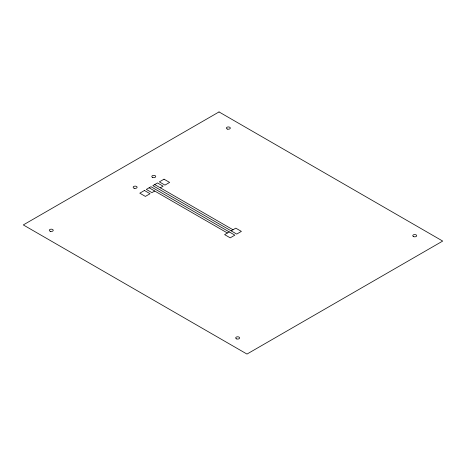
<?xml version="1.0" encoding="UTF-8"?>
<svg xmlns="http://www.w3.org/2000/svg" width="466" height="466" viewBox="0 0 466 466"><rect width="100%" height="100%" fill="white"/><g stroke="black" fill="none" stroke-linecap="round" stroke-linejoin="round"><path stroke-width="0.7" d="M154.712 191.031L151.916 192.644L146.324 189.417L150.984 186.726L234.864 235.155L230.204 237.841L224.612 234.614L229.272 231.922M160.304 187.798L163.1 186.184L157.508 182.957L152.848 185.649L236.728 234.078L241.388 231.386L235.796 228.159L231.136 230.845M154.712 184.571L233 229.773M149.12 187.798L227.408 233M219.02 111.933L23.3 224.927L246.98 354.067L442.7 241.073L219.02 111.933M144.46 190.489L139.8 193.18L145.392 196.407L150.052 193.722L144.46 190.489M164.032 179.189L159.372 181.88L164.964 185.113L169.624 182.422L164.032 179.189M227.35 129.065A1.975 1.142 0 0 0 230.315 128.074A1.975 1.142 0 0 0 227.35 127.084A1.975 1.142 0 0 0 227.35 129.065M413.75 236.681A1.975 1.142 0 0 0 416.715 235.691A1.975 1.142 0 0 0 413.75 234.701A1.975 1.142 0 0 0 413.75 236.681M236.67 338.916A1.975 1.142 0 0 0 239.635 337.926A1.975 1.142 0 0 0 236.67 336.935A1.975 1.142 0 0 0 236.67 338.916M50.27 231.299A1.975 1.142 0 0 0 53.235 230.309A1.975 1.142 0 0 0 50.27 229.319A1.975 1.142 0 0 0 50.27 231.299M134.15 188.252A1.975 1.142 0 0 0 137.115 187.262A1.975 1.142 0 0 0 134.15 186.272A1.975 1.142 0 0 0 134.15 188.252M152.382 177.307A1.975 1.142 0 0 0 155.691 176.795A1.975 1.142 0 0 0 153.267 175.397A1.975 1.142 0 0 0 152.382 177.307"/></g></svg>
